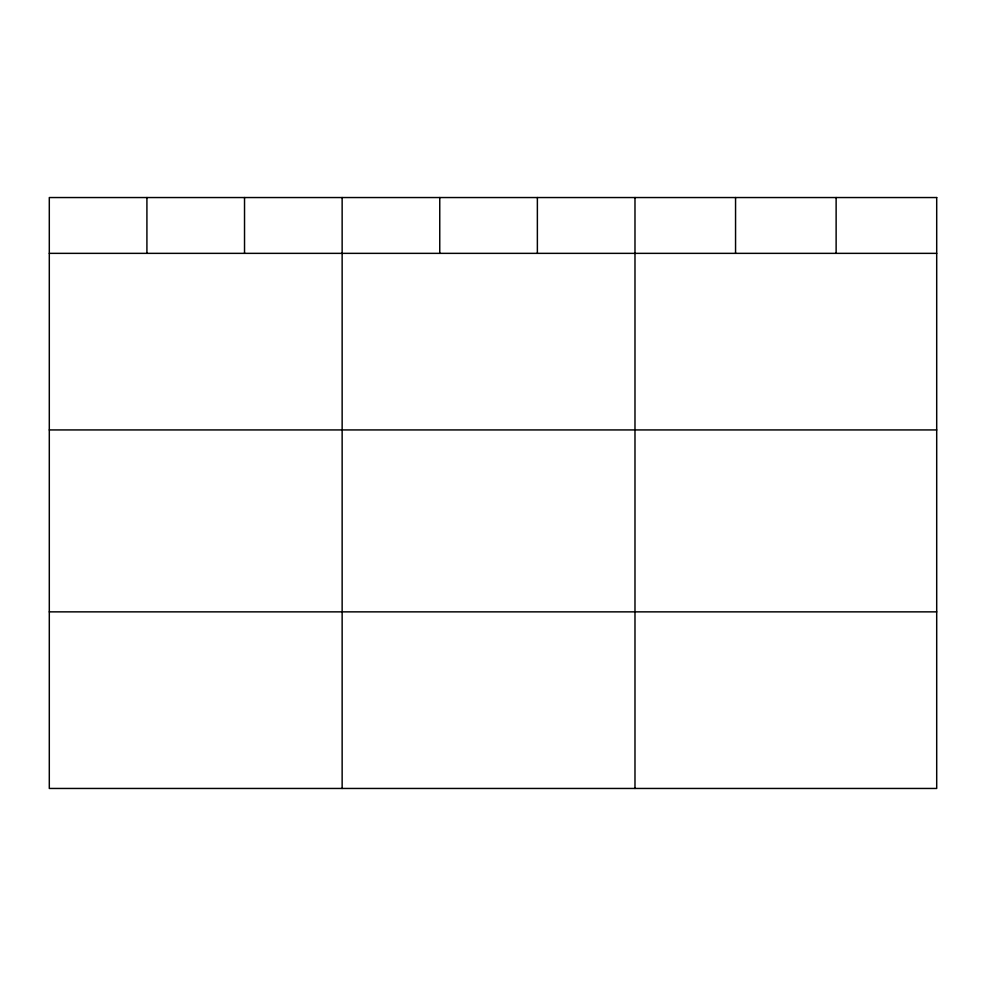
<?xml version="1.0" encoding="UTF-8"?>
<svg xmlns="http://www.w3.org/2000/svg" width="986" height="986" viewBox="0 0 986 986"><rect width="100%" height="100%" fill="white"/><g stroke="black" fill="none" stroke-linecap="round" stroke-linejoin="round"><path stroke-width="1.48" d="M49.3 253.353L936.7 253.353M49.3 429.933L936.7 429.933M49.3 611.862L936.7 611.862M836.128 197.545L836.128 253.353M735.556 197.545L735.556 253.353M634.984 197.545L634.984 788.455M537.37 197.545L537.37 253.353M439.756 197.545L439.756 253.353M342.142 197.545L342.142 788.455M244.528 197.545L244.528 253.353M146.914 197.545L146.914 253.353M936.7 197.545L49.3 197.545L49.3 788.455L936.7 788.455L936.7 197.545"/></g></svg>
